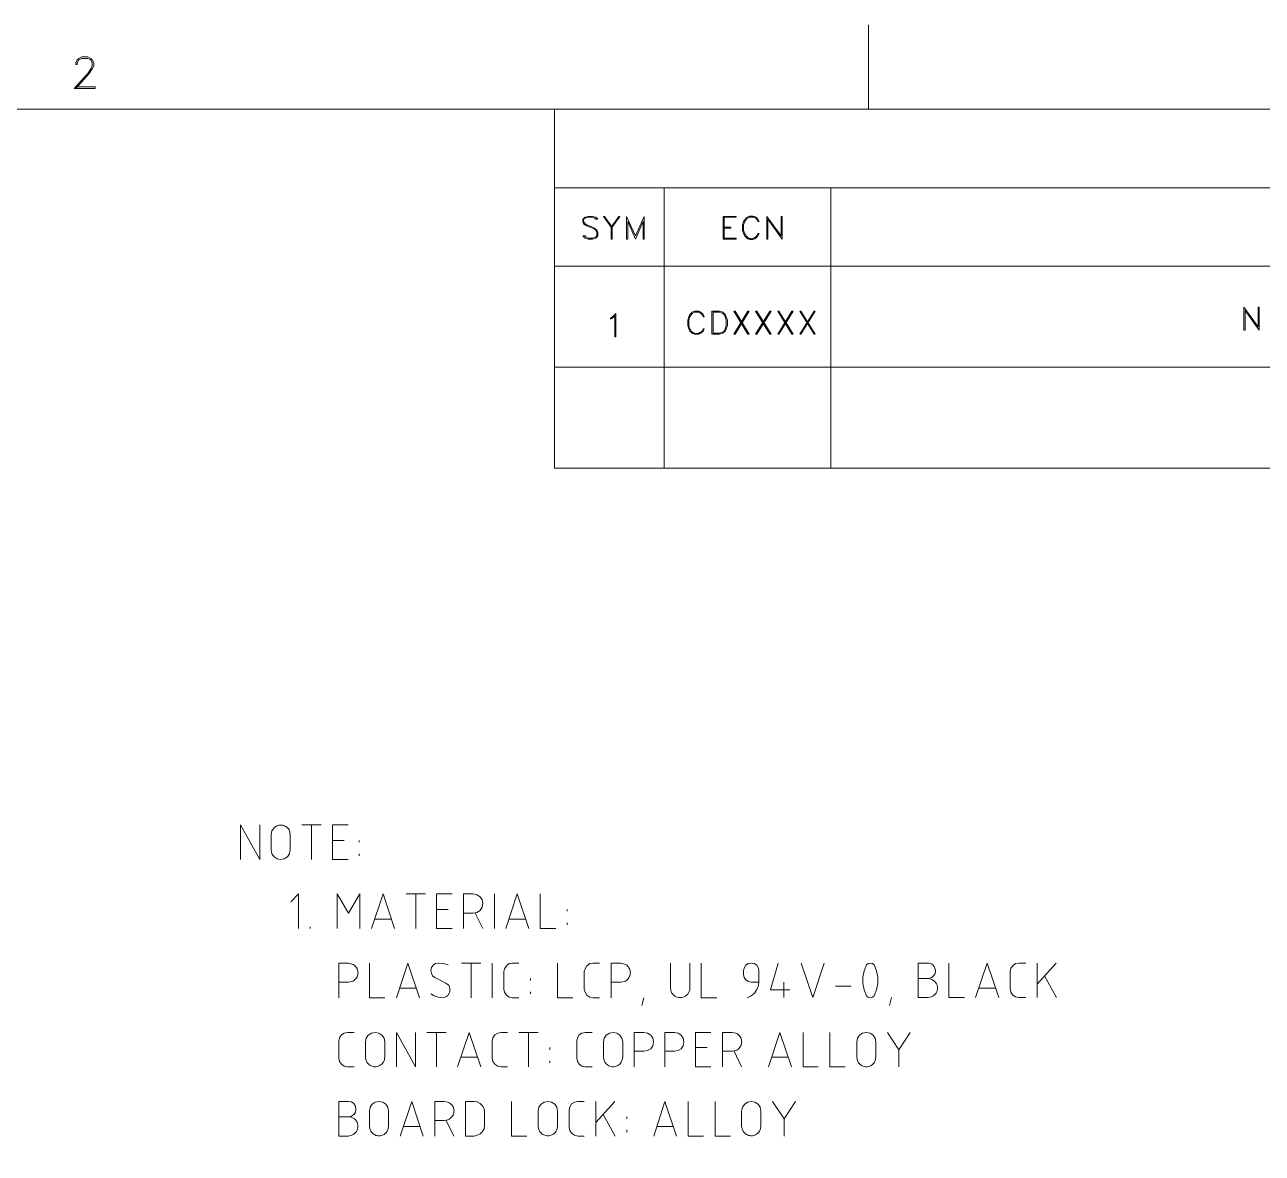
# Model space of a CAD drawing. Header units: inches. Extents: x 0 to 139, y 0 to 117.
# Drawn here: x 63.82 to 83.98, y 55.5 to 73.87 of the extents above; entities that cross this region are included whole.
import ezdxf

# ---------------------------------------------------------------- set-up
doc = ezdxf.new("R2010")
doc.units = ezdxf.units.IN
doc.header["$MEASUREMENT"] = 0
doc.layers.add('Color-7-Line_Weight-20', color=7, linetype='Continuous', lineweight=20)

msp = doc.modelspace()

# ---------------------------------------------------------------- linework, layer by layer
at = {"layer": 'Color-7-Line_Weight-20', "linetype": 'Continuous'}
for p, q in [((77.56, 72.5), (77.56, 73.873)), ((72.446, 71.218), (103.124, 71.218)), ((74.235, 71.218), (74.235, 66.65)), ((76.949, 71.218), (76.949, 66.65)), ((72.446, 69.942), (103.124, 69.942)), ((72.446, 68.299), (103.124, 68.299)), ((68.331, 60.843), (68.645, 60.843)), ((68.488, 60.28), (68.488, 60.843)), ((69.018, 60.589), (68.828, 60.589)), ((69.266, 60.561), (69.266, 60.589)), ((69.266, 60.34), (69.266, 60.372)), ((70.029, 59.718), (70.342, 59.718)), ((70.186, 59.156), (70.186, 59.718)), ((71.467, 59.156), (71.467, 59.718)), ((69.785, 59.307), (69.521, 59.307)), ((70.715, 59.464), (70.526, 59.464)), ((71.153, 59.404), (71.278, 59.156)), ((71.975, 59.307), (71.71, 59.307)), ((72.651, 59.437), (72.651, 59.464)), ((68.466, 59.156), (68.466, 59.183)), ((72.651, 59.215), (72.651, 59.248)), ((70.932, 58.593), (71.245, 58.593)), ((71.089, 58.026), (71.089, 58.593)), ((71.429, 58.026), (71.429, 58.593)), ((80.307, 58.031), (80.307, 58.593)), ((80.621, 58.593), (80.307, 58.247)), ((72.056, 58.307), (72.056, 58.339)), ((76.182, 58.28), (76.182, 58.031)), ((80.431, 58.383), (80.626, 58.031)), ((70.191, 58.182), (69.926, 58.182)), ((72.056, 58.091), (72.056, 58.123)), ((77.025, 58.215), (77.279, 58.215)), ((79.631, 58.182), (79.366, 58.182)), ((73.868, 57.901), (73.9, 58.026)), ((77.901, 57.901), (77.934, 58.031)), ((70.369, 57.463), (70.683, 57.463)), ((70.526, 56.901), (70.526, 57.463)), ((71.867, 57.463), (72.181, 57.463)), ((72.024, 56.901), (72.024, 57.463)), ((78.058, 57.182), (78.242, 57.463)), ((71.191, 57.058), (70.926, 57.058)), ((72.37, 57.182), (72.37, 57.215)), ((74.933, 57.215), (74.744, 57.215)), ((75.371, 57.155), (75.495, 56.901)), ((76.252, 57.058), (75.987, 57.058)), ((72.37, 56.966), (72.37, 56.998)), ((73.121, 55.776), (73.121, 56.339)), ((73.43, 56.339), (73.121, 55.998)), ((76.187, 56.058), (76.371, 56.339)), ((73.24, 56.128), (73.435, 55.776)), ((73.624, 56.058), (73.624, 56.09)), ((70.25, 55.933), (69.986, 55.933)), ((70.683, 56.031), (70.807, 55.776)), ((73.624, 55.841), (73.624, 55.874)), ((74.381, 55.933), (74.116, 55.933))]:
    msp.add_line(p, q, dxfattribs=at)
for points in [[(64.649, 72.835), (64.865, 73.078), (64.914, 73.154), (64.941, 73.203), (64.941, 73.251), (64.914, 73.3), (64.892, 73.322), (64.844, 73.349), (64.746, 73.349), (64.698, 73.322), (64.671, 73.3), (64.649, 73.251), (64.649, 73.224), (64.671, 73.224), (64.671, 73.251), (64.698, 73.3), (64.746, 73.322), (64.844, 73.322), (64.892, 73.3), (64.914, 73.251), (64.914, 73.203), (64.892, 73.154), (64.844, 73.078), (64.622, 72.835), (64.963, 72.835), (64.963, 72.862), (64.649, 72.862)], [(103.124, 66.65), (72.446, 66.65), (72.446, 72.5)], [(73.386, 70.575), (73.386, 70.38), (73.37, 70.38), (73.37, 70.575), (73.495, 70.753), (73.511, 70.753), (73.386, 70.575), (73.262, 70.753), (73.246, 70.753), (73.37, 70.575)], [(75.208, 70.559), (75.317, 70.559), (75.317, 70.575), (75.208, 70.575)], [(67.644, 60.843), (67.644, 60.28), (67.331, 60.843), (67.331, 60.28)], [(69.083, 60.843), (68.828, 60.843), (68.828, 60.28), (69.083, 60.28)], [(68.277, 59.156), (68.277, 59.718), (68.153, 59.588)], [(69.277, 59.156), (69.277, 59.718), (69.088, 59.404), (68.904, 59.718), (68.904, 59.156)], [(69.84, 59.156), (69.656, 59.718), (69.466, 59.156)], [(70.78, 59.718), (70.526, 59.718), (70.526, 59.156), (70.78, 59.156)], [(70.964, 59.156), (70.964, 59.718), (71.121, 59.718), (71.18, 59.702), (71.234, 59.669), (71.267, 59.621), (71.278, 59.561), (71.267, 59.502), (71.234, 59.448), (71.18, 59.415), (71.121, 59.404), (70.964, 59.404)], [(72.029, 59.156), (71.84, 59.718), (71.651, 59.156)], [(72.467, 59.156), (72.213, 59.156), (72.213, 59.718)], [(68.931, 58.026), (68.931, 58.593), (69.088, 58.593), (69.147, 58.577), (69.167, 58.567), (69.184, 58.556), (69.199, 58.543), (69.212, 58.53), (69.223, 58.515), (69.231, 58.499), (69.238, 58.483), (69.242, 58.467), (69.245, 58.45), (69.246, 58.433), (69.244, 58.416), (69.241, 58.399), (69.236, 58.382), (69.229, 58.366), (69.22, 58.351), (69.209, 58.337), (69.196, 58.323), (69.182, 58.311), (69.165, 58.3), (69.147, 58.291), (69.088, 58.28), (68.931, 58.28)], [(69.683, 58.026), (69.434, 58.026), (69.434, 58.593)], [(70.245, 58.026), (70.056, 58.593), (69.872, 58.026)], [(70.715, 58.561), (70.634, 58.583), (70.559, 58.593), (70.51, 58.583), (70.472, 58.556), (70.445, 58.518), (70.434, 58.469), (70.44, 58.426), (70.461, 58.383), (70.499, 58.356), (70.678, 58.264), (70.715, 58.237), (70.722, 58.226), (70.728, 58.215), (70.733, 58.204), (70.737, 58.192), (70.74, 58.181), (70.742, 58.17), (70.743, 58.158), (70.743, 58.147), (70.741, 58.136), (70.739, 58.125), (70.736, 58.114), (70.732, 58.104), (70.727, 58.093), (70.721, 58.084), (70.715, 58.074), (70.707, 58.066), (70.698, 58.057), (70.689, 58.05), (70.678, 58.043), (70.667, 58.037), (70.618, 58.026), (70.553, 58.037), (70.488, 58.058), (70.434, 58.091)], [(71.867, 58.026), (71.759, 58.026), (71.705, 58.037), (71.662, 58.069), (71.629, 58.118), (71.618, 58.166), (71.618, 58.453), (71.629, 58.501), (71.662, 58.55), (71.705, 58.583), (71.759, 58.593), (71.867, 58.593)], [(72.743, 58.026), (72.494, 58.026), (72.494, 58.593)], [(73.181, 58.026), (73.073, 58.026), (73.019, 58.037), (72.975, 58.069), (72.943, 58.118), (72.932, 58.166), (72.932, 58.453), (72.943, 58.501), (72.975, 58.55), (73.019, 58.583), (73.073, 58.593), (73.181, 58.593)], [(73.37, 58.026), (73.37, 58.593), (73.527, 58.593), (73.586, 58.577), (73.605, 58.567), (73.622, 58.556), (73.636, 58.543), (73.649, 58.529), (73.659, 58.514), (73.668, 58.499), (73.674, 58.483), (73.679, 58.466), (73.681, 58.449), (73.682, 58.432), (73.68, 58.415), (73.677, 58.399), (73.672, 58.382), (73.665, 58.366), (73.656, 58.351), (73.646, 58.337), (73.633, 58.323), (73.619, 58.311), (73.604, 58.3), (73.586, 58.291), (73.527, 58.28), (73.37, 58.28)], [(74.652, 58.593), (74.652, 58.182), (74.648, 58.154), (74.64, 58.128), (74.63, 58.105), (74.616, 58.085), (74.599, 58.068), (74.581, 58.054), (74.561, 58.044), (74.539, 58.036), (74.517, 58.031), (74.494, 58.029), (74.471, 58.031), (74.449, 58.035), (74.428, 58.042), (74.407, 58.053), (74.389, 58.067), (74.373, 58.084), (74.359, 58.104), (74.349, 58.127), (74.341, 58.153), (74.338, 58.182), (74.338, 58.593)], [(75.09, 58.026), (74.835, 58.026), (74.835, 58.593)], [(75.587, 58.026), (75.652, 58.058), (75.706, 58.101), (75.744, 58.161), (75.771, 58.226), (75.776, 58.296), (75.776, 58.464), (75.771, 58.512), (75.744, 58.556), (75.701, 58.583), (75.652, 58.593), (75.603, 58.583), (75.565, 58.556), (75.538, 58.512), (75.527, 58.464), (75.527, 58.404), (75.538, 58.356), (75.565, 58.318), (75.603, 58.291), (75.652, 58.28), (75.776, 58.28)], [(76.279, 58.155), (75.965, 58.155), (76.09, 58.593)], [(76.841, 58.593), (76.652, 58.031), (76.463, 58.593)], [(78.371, 58.339), (78.528, 58.339), (78.577, 58.35), (78.594, 58.36), (78.609, 58.372), (78.622, 58.385), (78.632, 58.399), (78.64, 58.414), (78.646, 58.43), (78.65, 58.446), (78.651, 58.462), (78.651, 58.478), (78.648, 58.493), (78.644, 58.509), (78.638, 58.523), (78.63, 58.537), (78.62, 58.55), (78.608, 58.562), (78.595, 58.572), (78.581, 58.58), (78.565, 58.587), (78.547, 58.591), (78.528, 58.593), (78.371, 58.593), (78.371, 58.031), (78.528, 58.031), (78.559, 58.035), (78.586, 58.043), (78.61, 58.054), (78.631, 58.067), (78.648, 58.084), (78.662, 58.102), (78.672, 58.122), (78.68, 58.143), (78.684, 58.165), (78.685, 58.187), (78.683, 58.209), (78.678, 58.231), (78.67, 58.252), (78.658, 58.272), (78.644, 58.29), (78.627, 58.305), (78.606, 58.319), (78.583, 58.329), (78.557, 58.336), (78.528, 58.339)], [(79.123, 58.031), (78.869, 58.031), (78.869, 58.593)], [(79.685, 58.031), (79.496, 58.593), (79.307, 58.031)], [(80.123, 58.031), (80.01, 58.031), (79.956, 58.042), (79.912, 58.069), (79.88, 58.118), (79.869, 58.172), (79.869, 58.453), (79.88, 58.507), (79.912, 58.55), (79.956, 58.583), (80.01, 58.593), (80.123, 58.593)], [(69.18, 56.901), (69.072, 56.901), (69.018, 56.912), (68.974, 56.944), (68.942, 56.988), (68.931, 57.042), (68.931, 57.323), (68.942, 57.377), (68.974, 57.426), (69.018, 57.453), (69.072, 57.463), (69.18, 57.463)], [(70.18, 57.463), (70.18, 56.901), (69.872, 57.463), (69.872, 56.901)], [(71.245, 56.901), (71.056, 57.463), (70.867, 56.901)], [(71.683, 56.901), (71.575, 56.901), (71.521, 56.912), (71.472, 56.944), (71.44, 56.988), (71.429, 57.042), (71.429, 57.323), (71.44, 57.377), (71.472, 57.426), (71.521, 57.453), (71.575, 57.463), (71.683, 57.463)], [(73.057, 56.901), (72.948, 56.901), (72.894, 56.912), (72.846, 56.944), (72.819, 56.988), (72.808, 57.042), (72.808, 57.323), (72.819, 57.377), (72.846, 57.426), (72.894, 57.453), (72.948, 57.463), (73.057, 57.463)], [(73.743, 56.901), (73.743, 57.463), (73.9, 57.463), (73.96, 57.453), (74.014, 57.42), (74.046, 57.371), (74.057, 57.312), (74.046, 57.247), (74.014, 57.198), (73.96, 57.166), (73.9, 57.155), (73.743, 57.155)], [(74.246, 56.901), (74.246, 57.463), (74.403, 57.463), (74.462, 57.453), (74.511, 57.42), (74.543, 57.371), (74.554, 57.312), (74.543, 57.247), (74.511, 57.198), (74.462, 57.166), (74.403, 57.155), (74.246, 57.155)], [(74.992, 57.463), (74.744, 57.463), (74.744, 56.901), (74.992, 56.901)], [(75.181, 56.901), (75.181, 57.463), (75.338, 57.463), (75.398, 57.453), (75.416, 57.443), (75.433, 57.432), (75.448, 57.42), (75.461, 57.406), (75.472, 57.392), (75.481, 57.376), (75.488, 57.36), (75.492, 57.343), (75.495, 57.326), (75.496, 57.309), (75.495, 57.292), (75.493, 57.275), (75.488, 57.259), (75.481, 57.243), (75.472, 57.227), (75.461, 57.213), (75.448, 57.199), (75.433, 57.187), (75.417, 57.176), (75.398, 57.166), (75.338, 57.155), (75.181, 57.155)], [(76.306, 56.901), (76.117, 57.463), (75.933, 56.901)], [(76.744, 56.901), (76.495, 56.901), (76.495, 57.463)], [(77.182, 56.901), (76.933, 56.901), (76.933, 57.463)], [(78.058, 56.901), (78.058, 57.182), (77.869, 57.463)], [(68.931, 56.09), (69.088, 56.09), (69.137, 56.101), (69.175, 56.128), (69.202, 56.166), (69.212, 56.214), (69.202, 56.263), (69.175, 56.306), (69.137, 56.333), (69.088, 56.339), (68.931, 56.339), (68.931, 55.776), (69.088, 55.776), (69.118, 55.782), (69.145, 55.791), (69.168, 55.803), (69.189, 55.817), (69.206, 55.834), (69.22, 55.852), (69.231, 55.872), (69.239, 55.893), (69.244, 55.915), (69.245, 55.937), (69.244, 55.959), (69.239, 55.98), (69.231, 56.001), (69.22, 56.02), (69.206, 56.038), (69.188, 56.054), (69.168, 56.068), (69.144, 56.078), (69.118, 56.086), (69.088, 56.09)], [(70.305, 55.776), (70.121, 56.339), (69.931, 55.776)], [(70.494, 55.776), (70.494, 56.339), (70.651, 56.339), (70.71, 56.328), (70.729, 56.318), (70.746, 56.307), (70.76, 56.295), (70.773, 56.281), (70.784, 56.267), (70.793, 56.251), (70.8, 56.235), (70.805, 56.219), (70.808, 56.202), (70.809, 56.185), (70.808, 56.168), (70.805, 56.151), (70.8, 56.134), (70.793, 56.118), (70.784, 56.102), (70.773, 56.088), (70.76, 56.074), (70.746, 56.062), (70.729, 56.051), (70.71, 56.041), (70.651, 56.031), (70.494, 56.031)], [(71.997, 55.776), (71.743, 55.776), (71.743, 56.339)], [(72.932, 55.776), (72.824, 55.776), (72.77, 55.787), (72.721, 55.82), (72.694, 55.863), (72.684, 55.917), (72.684, 56.198), (72.694, 56.252), (72.721, 56.301), (72.77, 56.328), (72.824, 56.339), (72.932, 56.339)], [(74.435, 55.776), (74.246, 56.339), (74.062, 55.776)], [(74.873, 55.776), (74.625, 55.776), (74.625, 56.339)], [(75.311, 55.776), (75.063, 55.776), (75.063, 56.339)], [(76.187, 55.776), (76.187, 56.058), (75.998, 56.339)]]:
    msp.add_lwpolyline(points, dxfattribs=at)
for points in [[(1.622, 1.746), (103.124, 1.746), (103.124, 72.5), (1.622, 72.5)], [(72.905, 70.705), (72.905, 70.667), (72.921, 70.629), (72.943, 70.613), (72.975, 70.596), (73.067, 70.559), (73.1, 70.542), (73.121, 70.526), (73.138, 70.488), (73.138, 70.434), (73.121, 70.418), (73.067, 70.396), (72.997, 70.396), (72.959, 70.418), (72.943, 70.434), (72.905, 70.434), (72.943, 70.396), (72.997, 70.38), (73.067, 70.38), (73.121, 70.396), (73.154, 70.434), (73.154, 70.488), (73.138, 70.526), (73.1, 70.559), (73.067, 70.575), (72.975, 70.613), (72.943, 70.629), (72.921, 70.667), (72.921, 70.705), (72.943, 70.721), (72.997, 70.737), (73.067, 70.737), (73.1, 70.721), (73.121, 70.705), (73.154, 70.705), (73.121, 70.737), (73.067, 70.753), (72.997, 70.753), (72.943, 70.737)], [(73.619, 70.38), (73.641, 70.38), (73.641, 70.667), (73.765, 70.38), (73.889, 70.667), (73.889, 70.38), (73.905, 70.38), (73.905, 70.753), (73.765, 70.434), (73.619, 70.753)], [(75.192, 70.38), (75.403, 70.38), (75.403, 70.396), (75.208, 70.396), (75.208, 70.737), (75.403, 70.737), (75.403, 70.753), (75.192, 70.753)], [(75.511, 70.613), (75.511, 70.526), (75.515, 70.51), (75.52, 70.494), (75.525, 70.479), (75.531, 70.464), (75.538, 70.451), (75.546, 70.438), (75.554, 70.426), (75.563, 70.415), (75.573, 70.405), (75.584, 70.397), (75.595, 70.389), (75.607, 70.383), (75.62, 70.379), (75.633, 70.376), (75.647, 70.375), (75.662, 70.375), (75.677, 70.378), (75.693, 70.382), (75.71, 70.388), (75.728, 70.396), (75.76, 70.434), (75.782, 70.472), (75.76, 70.472), (75.744, 70.434), (75.728, 70.418), (75.712, 70.408), (75.696, 70.4), (75.682, 70.395), (75.668, 70.391), (75.654, 70.389), (75.642, 70.39), (75.63, 70.392), (75.618, 70.395), (75.608, 70.4), (75.597, 70.407), (75.588, 70.415), (75.579, 70.424), (75.571, 70.434), (75.563, 70.445), (75.556, 70.457), (75.549, 70.47), (75.543, 70.483), (75.537, 70.497), (75.532, 70.511), (75.527, 70.526), (75.527, 70.613), (75.549, 70.667), (75.582, 70.721), (75.619, 70.737), (75.69, 70.737), (75.728, 70.721), (75.744, 70.705), (75.76, 70.667), (75.782, 70.667), (75.76, 70.705), (75.728, 70.737), (75.716, 70.743), (75.703, 70.749), (75.691, 70.753), (75.679, 70.756), (75.667, 70.757), (75.656, 70.758), (75.644, 70.758), (75.632, 70.757), (75.621, 70.754), (75.61, 70.751), (75.6, 70.747), (75.59, 70.741), (75.58, 70.735), (75.571, 70.728), (75.562, 70.72), (75.554, 70.711), (75.546, 70.701), (75.539, 70.691), (75.533, 70.679), (75.527, 70.667)], [(75.906, 70.38), (75.922, 70.38), (75.922, 70.705), (76.155, 70.38), (76.155, 70.753), (76.138, 70.753), (76.138, 70.434), (75.906, 70.753)], [(73.392, 69.115), (73.446, 69.169), (73.446, 68.791), (73.43, 68.791), (73.43, 69.131), (73.392, 69.093), (73.359, 69.077), (73.359, 69.093)], [(74.619, 69.061), (74.619, 68.974), (74.635, 68.92), (74.652, 68.883), (74.689, 68.85), (74.727, 68.834), (74.798, 68.834), (74.83, 68.85), (74.868, 68.883), (74.884, 68.92), (74.868, 68.92), (74.852, 68.883), (74.83, 68.866), (74.816, 68.859), (74.802, 68.853), (74.789, 68.848), (74.775, 68.846), (74.762, 68.844), (74.75, 68.845), (74.737, 68.846), (74.725, 68.849), (74.714, 68.853), (74.703, 68.859), (74.693, 68.866), (74.684, 68.874), (74.675, 68.883), (74.666, 68.893), (74.659, 68.904), (74.653, 68.916), (74.647, 68.929), (74.642, 68.944), (74.638, 68.959), (74.635, 68.974), (74.635, 69.061), (74.652, 69.115), (74.689, 69.169), (74.727, 69.191), (74.798, 69.191), (74.83, 69.169), (74.852, 69.153), (74.868, 69.115), (74.884, 69.115), (74.868, 69.153), (74.83, 69.191), (74.798, 69.207), (74.727, 69.207), (74.689, 69.191), (74.652, 69.153), (74.635, 69.115)], [(75.008, 68.834), (75.133, 68.834), (75.187, 68.85), (75.225, 68.883), (75.241, 68.92), (75.263, 68.974), (75.263, 69.061), (75.241, 69.115), (75.225, 69.153), (75.187, 69.191), (75.133, 69.207), (75.008, 69.207)], [(75.03, 68.85), (75.133, 68.85), (75.187, 68.866), (75.208, 68.883), (75.225, 68.92), (75.241, 68.974), (75.241, 69.061), (75.225, 69.115), (75.208, 69.153), (75.187, 69.169), (75.133, 69.191), (75.03, 69.191)], [(75.598, 68.834), (75.619, 68.834), (75.387, 69.207), (75.365, 69.207)], [(75.365, 68.834), (75.387, 68.834), (75.619, 69.207), (75.598, 69.207)], [(75.955, 68.834), (75.976, 68.834), (75.744, 69.207), (75.722, 69.207)], [(75.722, 68.834), (75.744, 68.834), (75.976, 69.207), (75.955, 69.207)], [(76.311, 68.834), (76.333, 68.834), (76.101, 69.207), (76.084, 69.207)], [(76.084, 68.834), (76.101, 68.834), (76.333, 69.207), (76.311, 69.207)], [(76.674, 68.834), (76.69, 68.834), (76.457, 69.207), (76.441, 69.207)], [(76.441, 68.834), (76.457, 68.834), (76.69, 69.207), (76.674, 69.207)], [(83.676, 68.899), (83.697, 68.899), (83.697, 69.218), (83.924, 68.899), (83.924, 69.272), (83.908, 69.272), (83.908, 68.953), (83.676, 69.272)], [(67.828, 60.686), (67.844, 60.745), (67.854, 60.764), (67.866, 60.781), (67.879, 60.795), (67.892, 60.808), (67.907, 60.818), (67.923, 60.827), (67.939, 60.833), (67.955, 60.837), (67.972, 60.84), (67.989, 60.84), (68.006, 60.839), (68.023, 60.836), (68.039, 60.831), (68.055, 60.824), (68.071, 60.815), (68.085, 60.805), (68.098, 60.792), (68.111, 60.778), (68.122, 60.763), (68.131, 60.745), (68.142, 60.686), (68.142, 60.437), (68.131, 60.372), (68.099, 60.324), (68.044, 60.291), (67.985, 60.28), (67.926, 60.291), (67.877, 60.324), (67.844, 60.372), (67.828, 60.437)], [(77.469, 58.361), (77.469, 58.258), (77.49, 58.155), (77.528, 58.058), (77.555, 58.037), (77.593, 58.026), (77.625, 58.037), (77.652, 58.058), (77.69, 58.155), (77.712, 58.258), (77.712, 58.361), (77.69, 58.464), (77.652, 58.561), (77.625, 58.583), (77.593, 58.593), (77.555, 58.583), (77.528, 58.561), (77.49, 58.464)], [(69.369, 57.312), (69.38, 57.371), (69.412, 57.42), (69.466, 57.453), (69.526, 57.463), (69.585, 57.453), (69.634, 57.42), (69.672, 57.371), (69.683, 57.312), (69.683, 57.058), (69.672, 56.998), (69.661, 56.981), (69.649, 56.965), (69.636, 56.95), (69.621, 56.938), (69.607, 56.928), (69.591, 56.919), (69.575, 56.912), (69.558, 56.907), (69.541, 56.905), (69.525, 56.903), (69.508, 56.904), (69.491, 56.907), (69.475, 56.912), (69.459, 56.918), (69.443, 56.927), (69.429, 56.937), (69.415, 56.949), (69.402, 56.964), (69.39, 56.98), (69.38, 56.998), (69.369, 57.058)], [(73.246, 57.312), (73.257, 57.371), (73.289, 57.42), (73.343, 57.453), (73.403, 57.463), (73.462, 57.453), (73.511, 57.42), (73.543, 57.371), (73.559, 57.312), (73.559, 57.058), (73.543, 56.998), (73.533, 56.98), (73.522, 56.963), (73.509, 56.948), (73.495, 56.936), (73.48, 56.926), (73.465, 56.917), (73.449, 56.911), (73.432, 56.906), (73.415, 56.904), (73.398, 56.903), (73.381, 56.905), (73.365, 56.908), (73.348, 56.913), (73.332, 56.92), (73.317, 56.929), (73.303, 56.939), (73.289, 56.951), (73.277, 56.965), (73.266, 56.981), (73.257, 56.998), (73.246, 57.058)], [(77.371, 57.312), (77.382, 57.371), (77.414, 57.42), (77.463, 57.453), (77.528, 57.463), (77.587, 57.453), (77.636, 57.42), (77.669, 57.371), (77.679, 57.312), (77.679, 57.058), (77.669, 56.998), (77.659, 56.98), (77.647, 56.964), (77.635, 56.949), (77.621, 56.937), (77.607, 56.926), (77.591, 56.918), (77.575, 56.911), (77.559, 56.906), (77.542, 56.903), (77.525, 56.903), (77.508, 56.903), (77.492, 56.906), (77.475, 56.911), (77.459, 56.918), (77.444, 56.927), (77.429, 56.937), (77.416, 56.95), (77.403, 56.964), (77.392, 56.98), (77.382, 56.998), (77.371, 57.058)], [(69.434, 56.182), (69.445, 56.247), (69.477, 56.296), (69.526, 56.328), (69.585, 56.339), (69.65, 56.328), (69.699, 56.296), (69.731, 56.247), (69.742, 56.182), (69.742, 55.933), (69.731, 55.874), (69.722, 55.856), (69.71, 55.839), (69.698, 55.825), (69.684, 55.812), (69.67, 55.802), (69.654, 55.793), (69.638, 55.787), (69.622, 55.782), (69.605, 55.779), (69.588, 55.778), (69.571, 55.779), (69.554, 55.782), (69.538, 55.786), (69.522, 55.793), (69.507, 55.802), (69.492, 55.812), (69.478, 55.825), (69.466, 55.839), (69.455, 55.856), (69.445, 55.874), (69.434, 55.933)], [(70.997, 55.776), (71.137, 55.776), (71.186, 55.787), (71.234, 55.809), (71.272, 55.847), (71.299, 55.895), (71.305, 55.949), (71.305, 56.171), (71.299, 56.22), (71.272, 56.268), (71.234, 56.306), (71.186, 56.333), (71.137, 56.339), (70.997, 56.339)], [(72.181, 56.182), (72.191, 56.247), (72.229, 56.296), (72.278, 56.328), (72.337, 56.339), (72.397, 56.328), (72.451, 56.296), (72.483, 56.247), (72.494, 56.182), (72.494, 55.933), (72.483, 55.874), (72.473, 55.855), (72.461, 55.839), (72.449, 55.825), (72.435, 55.812), (72.42, 55.802), (72.405, 55.794), (72.389, 55.787), (72.372, 55.782), (72.356, 55.78), (72.339, 55.779), (72.322, 55.78), (72.305, 55.783), (72.289, 55.788), (72.273, 55.794), (72.257, 55.803), (72.242, 55.814), (72.228, 55.826), (72.215, 55.84), (72.202, 55.856), (72.191, 55.874), (72.181, 55.933)], [(75.495, 56.182), (75.511, 56.247), (75.544, 56.296), (75.592, 56.328), (75.652, 56.339), (75.711, 56.328), (75.765, 56.296), (75.798, 56.247), (75.809, 56.182), (75.809, 55.933), (75.798, 55.874), (75.788, 55.856), (75.777, 55.841), (75.765, 55.827), (75.752, 55.815), (75.737, 55.804), (75.722, 55.795), (75.706, 55.788), (75.69, 55.783), (75.673, 55.78), (75.656, 55.779), (75.639, 55.779), (75.622, 55.782), (75.606, 55.786), (75.59, 55.793), (75.574, 55.801), (75.559, 55.811), (75.545, 55.824), (75.533, 55.838), (75.521, 55.855), (75.511, 55.874), (75.495, 55.933)]]:
    msp.add_lwpolyline(points, close=True, dxfattribs=at)

doc.saveas('drawing.dxf')
